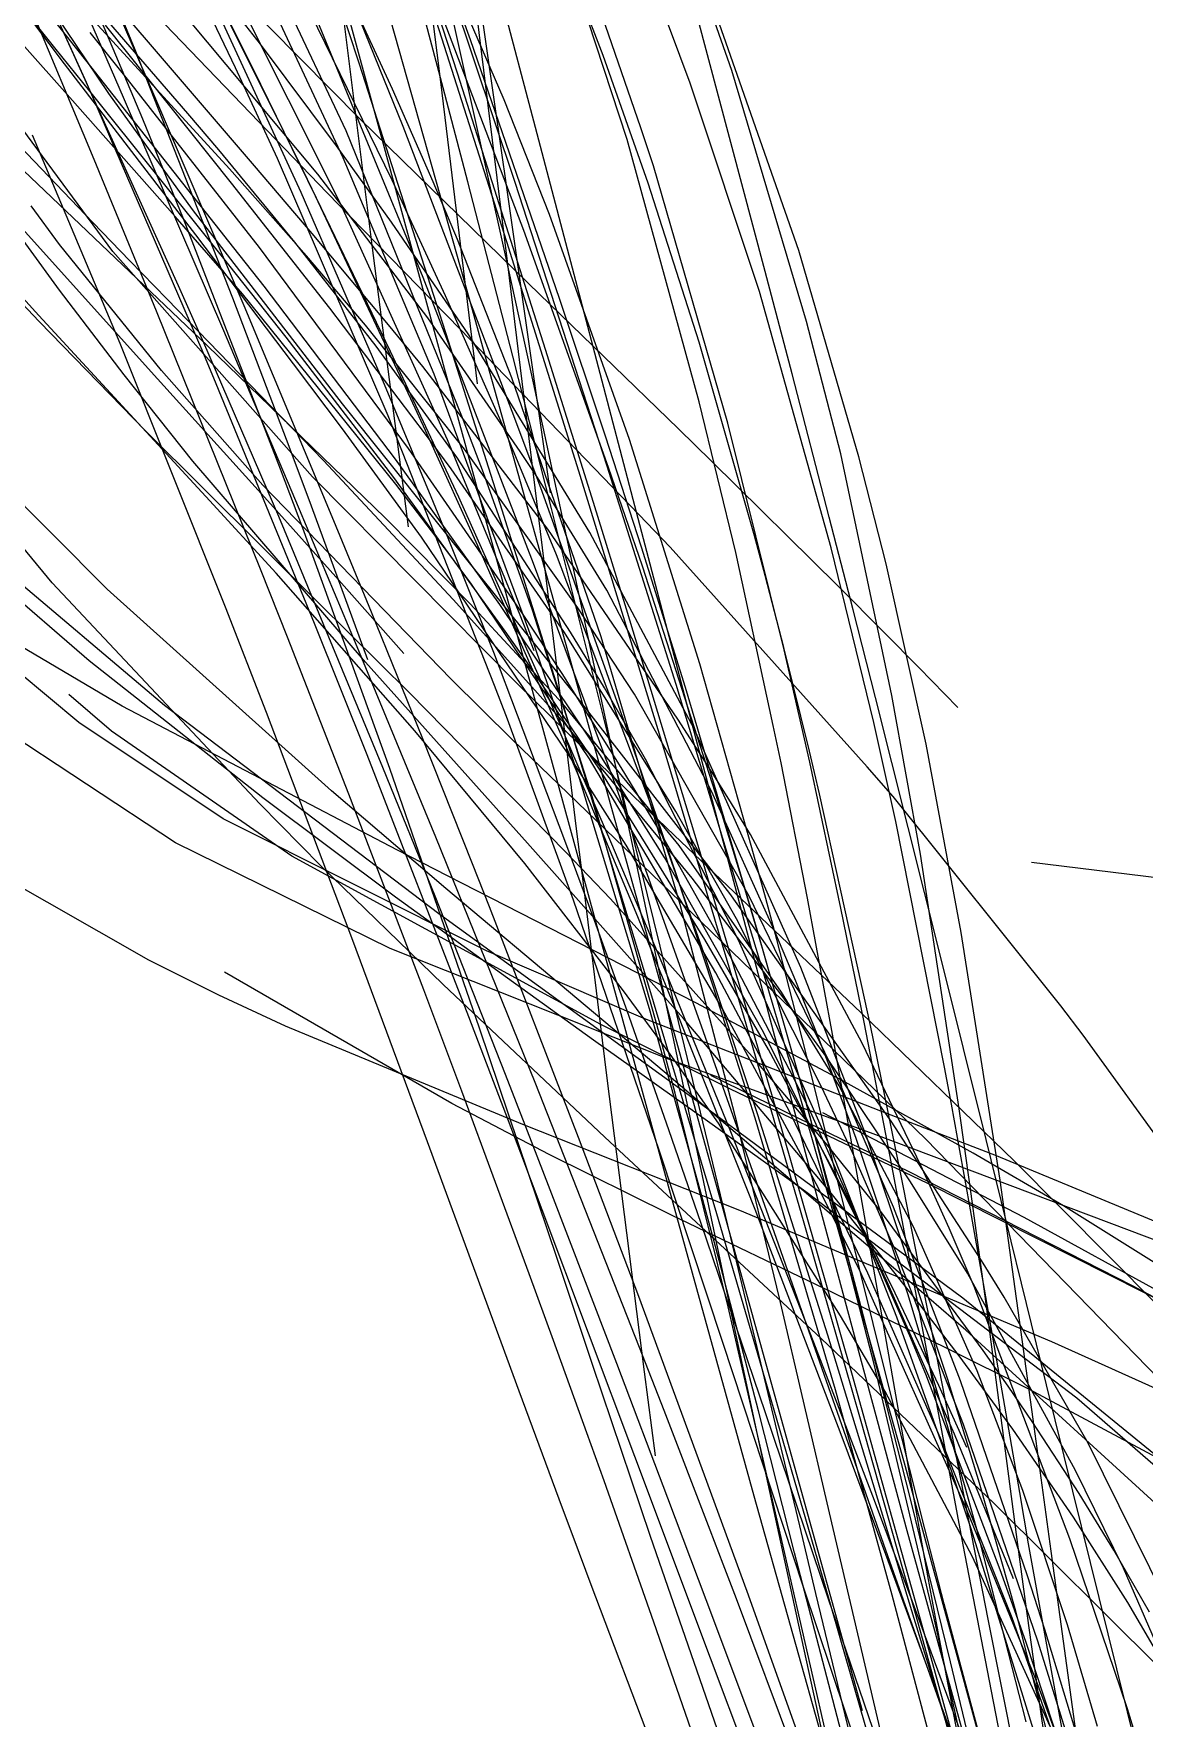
# Model space of a CAD drawing. Header units: metres. Extents: x -233 to 379, y -58 to 1087.
# Drawn here: x -159.6 to -119.2, y 62.8 to 124.1 of the extents above; entities that cross this region are included whole.
import ezdxf

# ---------------------------------------------------------------- set-up
doc = ezdxf.new("R2010")
doc.units = ezdxf.units.M

msp = doc.modelspace()

# ---------------------------------------------------------------- linework, layer by layer
for p, q in [((-152.25, 122.846, -1416.526), (-156.895, 132.547, -1417.928)), ((-144.18, 122.648, -1412.93), (-147.42, 132.658, -1414.569)), ((-143.735, 121.913, -1394.975), (-146.08, 132.337, -1395.805)), ((-148.233, 120.545, -1416.945), (-153.003, 130.685, -1418.807)), ((-142.483, 121.671, -1407.282), (-146.551, 131.105, -1408.977)), ((-141.339, 120.672, -1395.529), (-144.06, 131.001, -1396.737)), ((-156.859, 121.905, -1398.311), (-162.504, 130.294, -1404.56)), ((-146.159, 120.704, -1406.756), (-150.054, 130.358, -1408.378)), ((-142.359, 118.316, -1401.668), (-144.03, 129.99, -1402.687)), ((-155.22, 121.869, -1405.656), (-158.554, 129.555, -1407.155)), ((-151.347, 123.698, -1406.898), (-156.128, 129.841, -1409.235)), ((-148.338, 119.563, -1414.969), (-153.152, 129.852, -1416.991)), ((-155.623, 120.97, -1412.334), (-158.962, 128.903, -1413.844)), ((-144.7, 122.116, -1405.952), (-146.583, 129.233, -1406.946)), ((-142.083, 118.673, -1414.091), (-145.615, 129.234, -1415.705)), ((-138.876, 123.295, -1403.458), (-141.024, 128.908, -1405.902)), ((-157.68, 122.31, -1411.66), (-160.407, 128.345, -1412.861)), ((-146.551, 118.752, -1416.53), (-151.024, 127.904, -1418.264)), ((-144.788, 122.326, -1400.486), (-145.426, 127.529, -1400.818)), ((-135.706, 122.287, -1403.778), (-137.799, 127.866, -1405.231)), ((-144.743, 123.92, -1413.791), (-145.802, 127.208, -1414.353)), ((-141.757, 116.924, -1408.269), (-145.575, 126.957, -1409.764)), ((-158.559, 122.071, -1415.542), (-162.59, 126.601, -1417.546)), ((-158.825, 123.573, -1408.487), (-161.083, 126.387, -1409.144)), ((-156.292, 121.682, -1407.507), (-158.305, 126.338, -1408.517)), ((-149.871, 118.304, -1417.452), (-153.574, 126.343, -1418.944)), ((-142.575, 117.562, -1400.158), (-143.662, 126.37, -1400.782)), ((-138.003, 120.229, -1400.261), (-140.125, 126.719, -1403.073)), ((-131.758, 116.196, -1399.716), (-135.286, 126.287, -1402.776)), ((-157.398, 119.502, -1407.978), (-159.977, 125.678, -1409.336)), ((-152.468, 119.171, -1403.396), (-158.531, 125.78, -1406.528)), ((-153.989, 121.185, -1413.571), (-158.268, 126.129, -1415.582)), ((-155.91, 123.496, -1413.649), (-156.872, 125.835, -1414.115)), ((-148.919, 118.293, -1400.771), (-156.368, 126.041, -1407.703)), ((-149.263, 118.973, -1403.458), (-155.163, 126.037, -1406.481)), ((-151.331, 122.238, -1410.249), (-153.311, 126.216, -1411.315)), ((-146.54, 122.06, -1416.338), (-148.371, 126.034, -1417.135)), ((-143.709, 123.86, -1410.18), (-144.567, 126.254, -1410.48)), ((-137.505, 120.662, -1399.738), (-139.432, 126.254, -1402.124)), ((-134.19, 122.748, -1402.423), (-135.321, 125.969, -1403.328)), ((-148.457, 117.952, -1414.751), (-152.31, 125.645, -1416.181)), ((-147.723, 120.977, -1399.778), (-152.142, 125.451, -1403.574)), ((-145.428, 115.214, -1407.771), (-149.627, 125.425, -1410.457)), ((-147.745, 122.973, -1409.858), (-148.583, 125.535, -1410.448)), ((-145.223, 114.017, -1405.251), (-148.342, 125.457, -1407.039)), ((-157.705, 123.121, -1407.635), (-159.005, 124.77, -1408.386)), ((-155.425, 123.778, -1407.244), (-156.316, 124.819, -1407.734)), ((-149.976, 119.482, -1410.717), (-152.671, 124.862, -1412.195)), ((-147.279, 116.395, -1402.491), (-148.31, 124.637, -1402.716)), ((-143.754, 114.47, -1402.114), (-146.598, 124.562, -1403.629)), ((-132.979, 115.432, -1399.334), (-135.477, 124.817, -1400.541)), ((-157.44, 117.208, -1403.565), (-164.171, 124.24, -1407.808)), ((-156.721, 116.16, -1405.234), (-162.74, 124.317, -1410.651)), ((-158.471, 122.984, -1407.587), (-159.559, 124.415, -1408.199)), ((-154.331, 114.911, -1410.486), (-158.615, 124.354, -1412.535)), ((-156.186, 122.433, -1410.879), (-157.539, 124.131, -1411.186)), ((-152.394, 118.648, -1407.696), (-156.98, 124.398, -1409.589)), ((-142.382, 116.513, -1412.452), (-144.743, 123.92, -1413.791)), ((-140.463, 114.452, -1408.957), (-143.709, 123.86, -1410.18)), ((-157.553, 121.995, -1408.088), (-158.825, 123.573, -1408.487)), ((-152.353, 114.464, -1411.617), (-155.91, 123.496, -1413.649)), ((-151.56, 119.274, -1404.946), (-155.425, 123.778, -1407.244)), ((-148.579, 119.998, -1405.382), (-151.347, 123.698, -1406.898)), ((-137.235, 118.642, -1401.388), (-138.876, 123.295, -1403.458)), ((-153.7, 116.761, -1404.666), (-158.471, 122.984, -1407.587)), ((-152.314, 116.294, -1404.234), (-157.705, 123.121, -1407.635)), ((-150.727, 119.543, -1416.004), (-152.25, 122.846, -1416.526)), ((-144.498, 112.898, -1407.483), (-147.745, 122.973, -1409.858)), ((-142.731, 118.129, -1412.148), (-144.18, 122.648, -1412.93)), ((-131.474, 113.606, -1399.645), (-134.19, 122.748, -1402.423)), ((-154.445, 117.432, -1413.305), (-158.559, 122.071, -1415.542)), ((-153.473, 112.563, -1409.444), (-157.68, 122.31, -1411.66)), ((-152.722, 115.97, -1406.323), (-157.553, 121.995, -1408.088)), ((-151.384, 116.299, -1409.499), (-156.186, 122.433, -1410.879)), ((-149.343, 118.166, -1409.088), (-151.331, 122.238, -1410.249)), ((-145.066, 118.694, -1415.631), (-146.54, 122.06, -1416.338)), ((-143.449, 111.35, -1399.791), (-144.788, 122.326, -1400.486)), ((-143.805, 118.698, -1405.476), (-144.7, 122.116, -1405.952)), ((-133.192, 114.705, -1401.613), (-135.706, 122.287, -1403.778)), ((-153.817, 117.692, -1395.003), (-156.859, 121.905, -1398.311)), ((-152.718, 113.354, -1405.599), (-156.292, 121.682, -1407.507)), ((-151.942, 114.183, -1404.041), (-155.22, 121.869, -1405.656)), ((-142.433, 116.031, -1394.527), (-143.735, 121.913, -1394.975)), ((-140.826, 117.502, -1406.467), (-142.483, 121.671, -1407.282)), ((-154.146, 117.352, -1411.612), (-155.623, 120.97, -1412.334)), ((-152.863, 119.86, -1413.015), (-153.989, 121.185, -1413.571)), ((-141.597, 114.997, -1394.794), (-147.723, 120.977, -1399.778)), ((-156.455, 112.815, -1409.519), (-159.637, 120.388, -1411.338)), ((-143.99, 110.109, -1414.737), (-148.233, 120.545, -1416.945)), ((-142.121, 110.184, -1404.93), (-146.159, 120.704, -1406.756)), ((-139.689, 114.402, -1394.828), (-141.339, 120.672, -1395.529)), ((-135.377, 110.694, -1395.995), (-138.003, 120.229, -1400.261)), ((-137.048, 119.275, -1399.139), (-137.505, 120.662, -1399.738)), ((-150.093, 116.497, -1411.576), (-152.863, 119.86, -1413.015)), ((-146.694, 110.179, -1414.296), (-150.727, 119.543, -1416.004)), ((-146.579, 117.229, -1404.204), (-148.579, 119.998, -1405.382)), ((-145.025, 111.698, -1413.27), (-148.338, 119.563, -1414.969)), ((-153.279, 112.729, -1399.385), (-159.971, 119.104, -1402.527)), ((-155.126, 113.99, -1406.718), (-157.398, 119.502, -1407.978)), ((-149.675, 116.006, -1401.845), (-152.468, 119.171, -1403.396)), ((-149.463, 116.812, -1403.627), (-151.56, 119.274, -1404.946)), ((-146.613, 112.526, -1408.597), (-149.976, 119.482, -1410.717)), ((-145.262, 113.746, -1401.164), (-149.263, 118.973, -1403.458)), ((-134.342, 109.907, -1395.022), (-137.048, 119.275, -1399.139)), ((-148.821, 114.096, -1405.989), (-152.394, 118.648, -1407.696)), ((-146.835, 111.321, -1416.014), (-149.871, 118.304, -1417.452)), ((-147.636, 116.976, -1399.59), (-148.919, 118.293, -1400.771)), ((-144.608, 114.55, -1415.654), (-146.551, 118.752, -1416.53)), ((-144.181, 116.6, -1415.178), (-145.066, 118.694, -1415.631)), ((-142.167, 112.356, -1404.597), (-143.805, 118.698, -1405.476)), ((-141.717, 113.823, -1401.268), (-142.359, 118.316, -1401.668)), ((-138.731, 108.348, -1412.378), (-142.083, 118.673, -1414.091)), ((-135.381, 112.861, -1398.783), (-137.235, 118.642, -1401.388)), ((-158.661, 114.746, -1400.9), (-160.978, 117.931, -1402.375)), ((-155.094, 111.524, -1401.943), (-160.677, 117.718, -1405.844)), ((-158.664, 116.418, -1405.388), (-159.695, 117.815, -1406.33)), ((-148.363, 110.618, -1389.415), (-153.817, 117.692, -1395.003)), ((-145.871, 110.797, -1406.804), (-149.343, 118.166, -1409.088)), ((-144.539, 109.308, -1412.971), (-148.457, 117.952, -1414.751)), ((-140.974, 112.592, -1411.148), (-142.731, 118.129, -1412.148)), ((-156.099, 115.825, -1402.678), (-157.44, 117.208, -1403.565)), ((-152.001, 114.62, -1411.909), (-154.445, 117.432, -1413.305)), ((-150.614, 108.244, -1409.657), (-154.146, 117.352, -1411.612)), ((-143.768, 113.124, -1402.401), (-146.579, 117.229, -1404.204)), ((-142.358, 115.794, -1400.034), (-142.575, 117.562, -1400.158)), ((-137.914, 109.313, -1404.691), (-140.826, 117.502, -1406.467)), ((-150.14, 112.077, -1402.336), (-153.7, 116.761, -1404.666)), ((-147.137, 112.713, -1409.944), (-150.093, 116.497, -1411.576)), ((-146.69, 113.494, -1401.793), (-149.463, 116.812, -1403.627)), ((-144.066, 113.325, -1396.36), (-147.636, 116.976, -1399.59)), ((-142.195, 111.568, -1414.039), (-144.181, 116.6, -1415.178)), ((-141.854, 114.845, -1412.143), (-142.382, 116.513, -1412.452)), ((-138.678, 108.297, -1406.932), (-141.757, 116.924, -1408.269)), ((-154.95, 111.831, -1402.266), (-158.664, 116.418, -1405.388)), ((-149.449, 107.956, -1399.733), (-156.721, 116.16, -1405.234)), ((-150.406, 113.043, -1405.396), (-152.722, 115.97, -1406.323)), ((-151.216, 114.897, -1403.515), (-152.314, 116.294, -1404.234)), ((-145.956, 108.991, -1407.49), (-151.384, 116.299, -1409.499)), ((-147.526, 113.482, -1400.599), (-149.675, 116.006, -1401.845)), ((-145.965, 106.143, -1402.181), (-147.279, 116.395, -1402.491)), ((-141.705, 112.712, -1394.279), (-142.433, 116.031, -1394.527)), ((-129.577, 108.684, -1397.267), (-131.758, 116.196, -1399.716)), ((-154.75, 114.442, -1401.768), (-156.099, 115.825, -1402.678)), ((-140.955, 104.281, -1399.223), (-142.358, 115.794, -1400.034)), ((-132.003, 111.712, -1398.863), (-132.979, 115.432, -1399.334)), ((-159.394, 113.606, -1402.659), (-160.654, 114.945, -1403.384)), ((-159.405, 113.833, -1404.903), (-160.231, 114.735, -1405.414)), ((-156.31, 111.669, -1399.296), (-158.661, 114.746, -1400.9)), ((-153.408, 112.836, -1410.008), (-154.331, 114.911, -1410.486)), ((-146.418, 107.693, -1408.521), (-152.001, 114.62, -1411.909)), ((-146.432, 108.604, -1400.208), (-151.216, 114.897, -1403.515)), ((-141.415, 104.807, -1404.765), (-145.428, 115.214, -1407.771)), ((-139.762, 108.169, -1410.861), (-141.854, 114.845, -1412.143)), ((-136.136, 109.708, -1390.631), (-141.597, 114.997, -1394.794)), ((-130.578, 105.383, -1398.668), (-133.192, 114.705, -1401.613)), ((-149.051, 108.549, -1397.725), (-154.75, 114.442, -1401.768)), ((-150.263, 108.965, -1410.262), (-152.353, 114.464, -1411.617)), ((-148.68, 106.363, -1402.302), (-151.942, 114.183, -1404.041)), ((-145.344, 109.509, -1404.124), (-148.821, 114.096, -1405.989)), ((-144.644, 111.896, -1404.923), (-145.223, 114.017, -1405.251)), ((-142.508, 109.771, -1414.582), (-144.608, 114.55, -1415.654)), ((-143.067, 112.025, -1401.755), (-143.754, 114.47, -1402.114)), ((-138.793, 109.438, -1408.29), (-140.463, 114.452, -1408.957)), ((-139.046, 111.956, -1394.559), (-139.689, 114.402, -1394.828)), ((-153.333, 107.248, -1400.731), (-159.405, 113.833, -1404.903)), ((-155.536, 109.648, -1400.332), (-159.394, 113.606, -1402.659)), ((-151.321, 104.542, -1404.475), (-155.126, 113.99, -1406.718)), ((-143.925, 108.964, -1398.383), (-147.526, 113.482, -1400.599)), ((-145.437, 111.969, -1400.939), (-146.69, 113.494, -1401.793)), ((-141.894, 108.887, -1399.044), (-145.262, 113.746, -1401.164)), ((-140.796, 107.378, -1400.679), (-141.717, 113.823, -1401.268)), ((-130.233, 108.792, -1398.102), (-131.474, 113.606, -1399.645)), ((-152.617, 103.217, -1406.977), (-156.455, 112.815, -1409.519)), ((-150.675, 106.514, -1408.448), (-153.408, 112.836, -1410.008)), ((-149.921, 106.768, -1404.033), (-152.718, 113.354, -1405.599)), ((-146.494, 107.939, -1403.675), (-150.406, 113.043, -1405.396)), ((-142.548, 106.751, -1406.02), (-144.498, 112.898, -1407.483)), ((-137.58, 106.59, -1390.761), (-144.066, 113.325, -1396.36)), ((-139.362, 105.931, -1399.178), (-143.768, 113.124, -1402.401)), ((-133.373, 105.816, -1395.606), (-135.381, 112.861, -1398.783)), ((-152.955, 111.34, -1409.152), (-153.473, 112.563, -1409.444)), ((-146.809, 106.466, -1396.025), (-153.279, 112.729, -1399.385)), ((-144.195, 108.676, -1408.223), (-147.137, 112.713, -1409.944)), ((-144.131, 107.217, -1406.857), (-146.613, 112.526, -1408.597)), ((-140.756, 106.814, -1403.834), (-142.167, 112.356, -1404.597)), ((-141.004, 109.492, -1394.042), (-141.705, 112.712, -1394.279)), ((-139.228, 107.021, -1410.102), (-140.974, 112.592, -1411.148)), ((-158.926, 104.1, -1402.101), (-165.303, 111.837, -1405.161)), ((-153.803, 108.533, -1397.487), (-156.31, 111.669, -1399.296)), ((-151.26, 107.66, -1399.456), (-154.95, 111.831, -1402.266)), ((-148.36, 109.701, -1401.133), (-150.14, 112.077, -1402.336)), ((-140.884, 106.06, -1397.647), (-145.437, 111.969, -1400.939)), ((-141.373, 101.822, -1410.915), (-145.025, 111.698, -1413.27)), ((-143.901, 109.175, -1404.504), (-144.644, 111.896, -1404.923)), ((-139.903, 100.716, -1400.171), (-143.067, 112.025, -1401.755)), ((-138.945, 102.134, -1411.721), (-142.195, 111.568, -1414.039)), ((-137.721, 106.91, -1394.016), (-139.046, 111.956, -1394.559)), ((-130.649, 106.494, -1398.211), (-132.003, 111.712, -1398.863)), ((-151.095, 107.103, -1398.972), (-155.094, 111.524, -1401.943)), ((-149.38, 102.628, -1406.898), (-152.955, 111.34, -1409.152)), ((-145.129, 107.236, -1415.115), (-146.835, 111.321, -1416.014)), ((-156.921, 103.876, -1400.748), (-163.675, 110.647, -1404.369)), ((-143.546, 104.591, -1384.881), (-148.363, 110.618, -1389.415)), ((-145.337, 109.645, -1406.437), (-145.871, 110.797, -1406.804)), ((-134.05, 105.21, -1393.518), (-135.377, 110.694, -1395.995)), ((-142.829, 100.367, -1412.184), (-146.694, 110.179, -1414.296)), ((-143.226, 108.106, -1414.292), (-143.99, 110.109, -1414.737)), ((-140.572, 105.118, -1413.467), (-142.508, 109.771, -1414.582)), ((-141.092, 107.428, -1404.447), (-142.121, 110.184, -1404.93)), ((-132.29, 101.662, -1391.391), (-134.342, 109.907, -1395.022)), ((-149.233, 103.381, -1396.313), (-155.536, 109.648, -1400.332)), ((-145.481, 105.76, -1399.126), (-148.36, 109.701, -1401.133)), ((-144.408, 108.246, -1403.597), (-145.344, 109.509, -1404.124)), ((-143.312, 105.185, -1404.963), (-145.337, 109.645, -1406.437)), ((-141.9, 102.925, -1411.545), (-144.539, 109.308, -1412.971)), ((-143.141, 106.391, -1404.079), (-143.901, 109.175, -1404.504)), ((-139.553, 102.752, -1393.554), (-141.004, 109.492, -1394.042)), ((-137.484, 105.398, -1407.747), (-138.793, 109.438, -1408.29)), ((-135.358, 101.159, -1402.7), (-137.914, 109.313, -1404.691)), ((-134.93, 108.536, -1389.736), (-136.136, 109.708, -1390.631)), ((-147.526, 101.219, -1392.629), (-153.803, 108.533, -1397.487)), ((-149.486, 106.891, -1409.73), (-150.263, 108.965, -1410.262)), ((-144.33, 103.503, -1394.273), (-149.051, 108.549, -1397.725)), ((-142.637, 103.321, -1397.461), (-146.432, 108.604, -1400.208)), ((-141.812, 102.987, -1405.637), (-145.956, 108.991, -1407.49)), ((-140.061, 102.311, -1405.621), (-144.195, 108.676, -1408.223)), ((-139.798, 103.189, -1395.657), (-143.925, 108.964, -1398.383)), ((-141.266, 107.941, -1398.635), (-141.894, 108.887, -1399.044)), ((-130.335, 103.994, -1386.489), (-134.93, 108.536, -1389.736)), ((-128.367, 100.008, -1395.11), (-130.233, 108.792, -1398.102)), ((-128.575, 104.792, -1395.951), (-129.577, 108.684, -1397.267)), ((-149.8, 106.088, -1409.178), (-150.614, 108.244, -1409.657)), ((-142.009, 100.442, -1394.984), (-149.449, 107.956, -1399.733)), ((-142.44, 102.344, -1401.722), (-146.494, 107.939, -1403.675)), ((-140.278, 102.298, -1401.036), (-144.408, 108.246, -1403.597)), ((-141.446, 103.11, -1413.128), (-143.226, 108.106, -1414.292)), ((-138.745, 103.832, -1396.89), (-141.266, 107.941, -1398.635)), ((-136.693, 98.157, -1408.842), (-139.762, 108.169, -1410.861)), ((-136.225, 100.4, -1410.987), (-138.731, 108.348, -1412.378)), ((-137.447, 104.711, -1406.367), (-138.678, 108.297, -1406.932)), ((-144.401, 100.596, -1394.967), (-151.26, 107.66, -1399.456)), ((-144.496, 105.167, -1407.321), (-146.418, 107.693, -1408.521)), ((-138.119, 99.099, -1402.975), (-141.092, 107.428, -1404.447)), ((-150.78, 104.457, -1398.876), (-153.333, 107.248, -1400.731)), ((-148.395, 104.091, -1396.909), (-151.095, 107.103, -1398.972)), ((-147.884, 101.918, -1402.856), (-149.921, 106.768, -1404.033)), ((-147.439, 101.298, -1408.215), (-149.486, 106.891, -1409.73)), ((-144.563, 105.856, -1414.803), (-145.129, 107.236, -1415.115)), ((-140.778, 99.733, -1404.227), (-144.131, 107.217, -1406.857)), ((-141.119, 102.192, -1404.934), (-142.548, 106.751, -1406.02)), ((-138.86, 99.238, -1402.802), (-140.756, 106.814, -1403.834)), ((-138.025, 103.14, -1409.353), (-139.228, 107.021, -1410.102)), ((-135.659, 99.063, -1393.192), (-137.721, 106.91, -1394.016)), ((-146.889, 97.389, -1405.962), (-150.675, 106.514, -1408.448)), ((-146.643, 97.353, -1407.111), (-149.8, 106.088, -1409.178)), ((-147.96, 104.62, -1401.907), (-148.68, 106.363, -1402.302)), ((-143.713, 103.334, -1394.335), (-146.809, 106.466, -1396.025)), ((-142.421, 103.758, -1403.68), (-143.141, 106.391, -1404.079)), ((-136.155, 99.147, -1394.002), (-140.884, 106.06, -1397.647)), ((-136.444, 105.396, -1389.803), (-137.58, 106.59, -1390.761)), ((-129.783, 103.123, -1397.793), (-130.649, 106.494, -1398.211)), ((-140.136, 97.855, -1395.237), (-145.481, 105.76, -1399.126)), ((-142.856, 101.569, -1413.785), (-144.563, 105.856, -1414.803)), ((-135.553, 98.762, -1396), (-139.362, 105.931, -1399.178)), ((-132.983, 104.376, -1394.959), (-133.373, 105.816, -1395.606)), ((-154.839, 99.636, -1404.151), (-161.575, 105.343, -1407.112)), ((-143.672, 104.055, -1406.8), (-144.496, 105.167, -1407.321)), ((-141.073, 100.101, -1403.215), (-143.312, 105.185, -1404.963)), ((-136.923, 95.468, -1410.891), (-140.572, 105.118, -1413.467)), ((-135.881, 100.29, -1407.051), (-137.484, 105.398, -1407.747)), ((-129.274, 97.414, -1384.082), (-136.444, 105.396, -1389.803)), ((-132.686, 98.913, -1390.681), (-134.05, 105.21, -1393.518)), ((-129.028, 99.017, -1396.51), (-130.578, 105.383, -1398.668)), ((-157.579, 101.265, -1403.747), (-161.508, 104.655, -1405.483)), ((-150.36, 102.126, -1403.894), (-151.321, 104.542, -1404.475)), ((-145.73, 98.723, -1395.058), (-150.78, 104.457, -1398.876)), ((-147.308, 103.033, -1401.543), (-147.96, 104.62, -1401.907)), ((-141.536, 102.092, -1383.087), (-143.546, 104.591, -1384.881)), ((-139.542, 99.78, -1403.241), (-141.415, 104.807, -1404.765)), ((-139.842, 95.155, -1398.559), (-140.955, 104.281, -1399.223)), ((-134.791, 96.45, -1405.039), (-137.447, 104.711, -1406.367)), ((-132.299, 101.75, -1393.782), (-132.983, 104.376, -1394.959)), ((-127.123, 98.236, -1393.646), (-128.575, 104.792, -1395.951)), ((-151.365, 96.058, -1398.728), (-158.926, 104.1, -1402.101)), ((-148.756, 96.542, -1396.888), (-156.921, 103.876, -1400.748)), ((-146.133, 101.53, -1395.157), (-148.395, 104.091, -1396.909)), ((-139.376, 97.703, -1404.012), (-143.672, 104.055, -1406.8)), ((-141.893, 101.825, -1403.388), (-142.421, 103.758, -1403.68)), ((-134.935, 96.522, -1393.947), (-138.745, 103.832, -1396.89)), ((-128.64, 102.29, -1385.328), (-130.335, 103.994, -1386.489)), ((-156.377, 99.621, -1399.578), (-162.181, 103.043, -1401.956)), ((-151.126, 99.385, -1405.911), (-152.617, 103.217, -1406.977)), ((-145.925, 100.102, -1394.148), (-149.233, 103.381, -1396.313)), ((-145.439, 98.423, -1400.468), (-147.308, 103.033, -1401.543)), ((-141.358, 100.204, -1392.08), (-144.33, 103.503, -1394.273)), ((-140.348, 99.701, -1392.432), (-143.713, 103.334, -1394.335)), ((-139.323, 98.382, -1394.987), (-142.637, 103.321, -1397.461)), ((-140.37, 100.805, -1404.934), (-141.812, 102.987, -1405.637)), ((-139.259, 96.291, -1411.426), (-141.446, 103.11, -1413.128)), ((-137.736, 100.051, -1394.232), (-139.798, 103.189, -1395.657)), ((-135.42, 94.553, -1407.634), (-138.025, 103.14, -1409.353)), ((-128.968, 99.929, -1397.399), (-129.783, 103.123, -1397.793)), ((-147.469, 97.848, -1405.58), (-149.38, 102.628, -1406.898)), ((-141.383, 101.629, -1411.247), (-141.9, 102.925, -1411.545)), ((-138.764, 99.06, -1393.289), (-139.553, 102.752, -1393.554)), ((-148.125, 96.414, -1402.505), (-150.36, 102.126, -1403.894)), ((-144.962, 94.856, -1401.116), (-147.884, 101.918, -1402.856)), ((-141.631, 101.197, -1401.319), (-142.44, 102.344, -1401.722)), ((-138.959, 91.109, -1401.806), (-141.893, 101.825, -1403.388)), ((-139.902, 100.059, -1381.68), (-141.536, 102.092, -1383.087)), ((-139.741, 96.99, -1409.687), (-141.373, 101.822, -1410.915)), ((-140.397, 99.875, -1404.383), (-141.119, 102.192, -1404.934)), ((-136.232, 95.783, -1398.232), (-140.278, 102.298, -1401.036)), ((-138.828, 100.283, -1404.814), (-140.061, 102.311, -1405.621)), ((-136.077, 92.401, -1409.116), (-138.945, 102.134, -1411.721)), ((-131.373, 97.985, -1392.108), (-132.299, 101.75, -1393.782)), ((-127.396, 101.026, -1384.49), (-128.64, 102.29, -1385.328)), ((-151.264, 96.277, -1401.119), (-157.579, 101.265, -1403.747)), ((-141.635, 94.63, -1387.927), (-147.526, 101.219, -1392.629)), ((-140.265, 94.733, -1412.026), (-142.856, 101.569, -1413.785)), ((-138.988, 97.282, -1399.94), (-141.631, 101.197, -1401.319)), ((-133.461, 94.462, -1400.89), (-135.358, 101.159, -1402.7)), ((-131.354, 97.574, -1389.603), (-132.29, 101.662, -1391.391)), ((-157.954, 99.025, -1414.831), (-160.163, 100.861, -1416.227)), ((-142.181, 98.392, -1393.628), (-144.401, 100.596, -1394.967)), ((-138.218, 97.391, -1403.8), (-140.37, 100.805, -1404.934)), ((-137.119, 90.712, -1398.84), (-139.903, 100.716, -1400.171)), ((-125.976, 99.565, -1383.551), (-127.396, 101.026, -1384.49)), ((-156.769, 98.712, -1417.054), (-158.318, 100.041, -1418.156)), ((-140.238, 94.307, -1390.365), (-145.925, 100.102, -1394.148)), ((-142.363, 99.148, -1411.906), (-142.829, 100.367, -1412.184)), ((-140.159, 98.631, -1393.883), (-142.009, 100.442, -1394.984)), ((-140.189, 98.877, -1391.217), (-141.358, 100.204, -1392.08)), ((-140.41, 98.574, -1402.681), (-141.073, 100.101, -1403.215)), ((-134.268, 92.8, -1377.284), (-139.902, 100.059, -1381.68)), ((-137.33, 97.687, -1403.802), (-138.828, 100.283, -1404.814)), ((-133.563, 92.707, -1391.158), (-137.736, 100.051, -1394.232)), ((-133.068, 90.001, -1409.076), (-136.225, 100.4, -1410.987)), ((-133.257, 91.447, -1405.831), (-135.881, 100.29, -1407.051)), ((-126.591, 90.467, -1396.241), (-128.968, 99.929, -1397.399)), ((-127.325, 94.236, -1393.057), (-128.367, 100.008, -1395.11)), ((-154.437, 94.642, -1399.741), (-161.713, 99.43, -1403.441)), ((-146.359, 94.373, -1396.21), (-156.377, 99.621, -1399.578)), ((-144.852, 92.062, -1400.134), (-154.839, 99.636, -1404.151)), ((-147.988, 91.087, -1403.46), (-151.126, 99.385, -1405.911)), ((-138.555, 94.596, -1402.34), (-140.778, 99.733, -1404.227)), ((-137.323, 89.795, -1402.027), (-140.397, 99.875, -1404.383)), ((-136.114, 94.542, -1389.935), (-140.348, 99.701, -1392.432)), ((-138.515, 96.981, -1402.373), (-139.542, 99.78, -1403.241)), ((-152.699, 95.521, -1411.847), (-157.954, 99.025, -1414.831)), ((-150.207, 94.155, -1412.968), (-156.769, 98.712, -1417.054)), ((-141.723, 93.892, -1391.989), (-145.73, 98.723, -1395.058)), ((-139.96, 92.553, -1410.273), (-142.363, 99.148, -1411.906)), ((-135.639, 93.364, -1387.883), (-140.189, 98.877, -1391.217)), ((-136.805, 90.885, -1401.676), (-138.86, 99.238, -1402.802)), ((-137.981, 95.379, -1393.024), (-138.764, 99.06, -1393.289)), ((-136.202, 93.476, -1401.979), (-138.119, 99.099, -1402.975)), ((-134.933, 97.243, -1393.035), (-136.155, 99.147, -1394.002)), ((-133.69, 91.587, -1392.415), (-135.659, 99.063, -1393.192)), ((-131.681, 90.112, -1392.313), (-135.553, 98.762, -1396)), ((-132.405, 97.554, -1390.07), (-132.686, 98.913, -1390.681)), ((-128.223, 95.418, -1395.241), (-129.028, 99.017, -1396.51)), ((-143.627, 93.878, -1399.387), (-145.439, 98.423, -1400.468)), ((-136.427, 92.844, -1390.515), (-142.181, 98.392, -1393.628)), ((-139.531, 96.522, -1401.955), (-140.41, 98.574, -1402.681)), ((-136.294, 94.928, -1391.74), (-140.159, 98.631, -1393.883)), ((-136.648, 94.106, -1392.947), (-139.323, 98.382, -1394.987)), ((-133.734, 88.249, -1406.767), (-136.693, 98.157, -1408.842)), ((-125.845, 91.387, -1391.151), (-127.123, 98.236, -1393.646)), ((-143.768, 88.309, -1402.73), (-147.469, 97.848, -1405.58)), ((-138.041, 94.564, -1393.681), (-140.136, 97.855, -1395.237)), ((-134.782, 89.919, -1400.916), (-139.376, 97.703, -1404.012)), ((-133.952, 91.101, -1401.358), (-137.33, 97.687, -1403.802)), ((-131.444, 92.629, -1387.876), (-132.405, 97.554, -1390.07)), ((-131.001, 96.423, -1391.418), (-131.373, 97.985, -1392.108)), ((-130.223, 92.271, -1387.31), (-131.354, 97.574, -1389.603)), ((-144.994, 92.7, -1404.606), (-146.889, 97.389, -1405.962)), ((-143.379, 87.904, -1404.684), (-146.643, 97.353, -1407.111)), ((-137.186, 88.6, -1407.381), (-139.741, 96.99, -1409.687)), ((-135.171, 91.13, -1397.795), (-138.988, 97.282, -1399.94)), ((-135.221, 87.771, -1399.379), (-138.515, 96.981, -1402.373)), ((-136.883, 95.184, -1403.052), (-138.218, 97.391, -1403.8)), ((-134.301, 96.233, -1392.531), (-134.933, 97.243, -1393.035)), ((-128.326, 96.325, -1383.345), (-129.274, 97.414, -1384.082)), ((-146.436, 92.67, -1399.21), (-151.264, 96.277, -1401.119)), ((-144.607, 92.977, -1395.073), (-148.756, 96.542, -1396.888)), ((-145.401, 89.29, -1400.762), (-148.125, 96.414, -1402.505)), ((-137.677, 92.099, -1400.357), (-139.531, 96.522, -1401.955)), ((-136.921, 88.036, -1409.193), (-139.259, 96.291, -1411.426)), ((-132.596, 91.331, -1391.967), (-134.935, 96.522, -1393.947)), ((-133.81, 93.262, -1404.522), (-134.791, 96.45, -1405.039)), ((-133.519, 94.949, -1391.901), (-134.301, 96.233, -1392.531)), ((-129.472, 89.495, -1388.42), (-131.001, 96.423, -1391.418)), ((-122.221, 88.71, -1378.793), (-128.326, 96.325, -1383.345)), ((-149.147, 93.812, -1397.773), (-151.365, 96.058, -1398.728)), ((-134.019, 91.881, -1396.585), (-136.232, 95.783, -1398.232)), ((-143.118, 90.709, -1407.115), (-152.699, 95.521, -1411.847)), ((-139.634, 93.453, -1398.434), (-139.842, 95.155, -1398.559)), ((-136.126, 86.602, -1392.38), (-137.981, 95.379, -1393.024)), ((-135.216, 90.642, -1409.508), (-136.923, 95.468, -1410.891)), ((-134.252, 90.515, -1401.431), (-136.883, 95.184, -1403.052)), ((-126.459, 86.478, -1391.898), (-128.223, 95.418, -1395.241)), ((-146.626, 90.803, -1396.64), (-154.437, 94.642, -1399.741)), ((-141.347, 85.92, -1398.901), (-144.962, 94.856, -1401.116)), ((-135.959, 88.253, -1383.428), (-141.635, 94.63, -1387.927)), ((-139.24, 91.951, -1411.275), (-140.265, 94.733, -1412.026)), ((-136.636, 90.034, -1400.614), (-138.555, 94.596, -1402.34)), ((-134.539, 88.608, -1391.04), (-138.041, 94.564, -1393.681)), ((-129.483, 88.457, -1388.362), (-136.294, 94.928, -1391.74)), ((-132.386, 89.211, -1387.636), (-136.114, 94.542, -1389.935)), ((-132.741, 85.483, -1405.751), (-135.42, 94.553, -1407.634)), ((-129.453, 87.355, -1388.524), (-133.519, 94.949, -1391.901)), ((-132.958, 92.616, -1400.369), (-133.461, 94.462, -1400.89)), ((-155.408, 90.374, -1420.081), (-161.804, 94.024, -1425.031)), ((-138.966, 88.031, -1407.084), (-150.207, 94.155, -1412.968)), ((-144.704, 89.485, -1395.924), (-149.147, 93.812, -1397.773)), ((-144.542, 93.447, -1395.644), (-146.359, 94.373, -1396.21)), ((-143.008, 92.313, -1399.012), (-143.627, 93.878, -1399.387)), ((-138.173, 89.302, -1389.293), (-141.723, 93.892, -1391.989)), ((-138.613, 92.611, -1389.28), (-140.238, 94.307, -1390.365)), ((-133.091, 87.836, -1390.191), (-136.648, 94.106, -1392.947)), ((-125.917, 84.967, -1389.611), (-127.325, 94.236, -1393.057)), ((-118.633, 93.361, -1426.165), (-123.292, 93.929, -1427.554)), ((-135.5, 88.821, -1393.098), (-144.542, 93.447, -1395.644)), ((-138.971, 88.059, -1398.022), (-139.634, 93.453, -1398.434)), ((-134.871, 89.434, -1401.263), (-136.202, 93.476, -1401.979)), ((-132.373, 89.09, -1385.525), (-135.639, 93.364, -1387.883)), ((-133.074, 90.802, -1404.12), (-133.81, 93.262, -1404.522)), ((-142.363, 89.715, -1397.66), (-146.436, 92.67, -1399.21)), ((-142.433, 86.214, -1402.621), (-144.994, 92.7, -1404.606)), ((-136.662, 86.308, -1391.903), (-144.607, 92.977, -1395.073)), ((-136.84, 83.459, -1407.706), (-139.96, 92.553, -1410.273)), ((-133.35, 86.755, -1385.762), (-138.613, 92.611, -1389.28)), ((-127.133, 83.864, -1386.211), (-136.427, 92.844, -1390.515)), ((-128.399, 84.517, -1373.212), (-134.268, 92.8, -1377.284)), ((-130.249, 85.868, -1388.567), (-133.563, 92.707, -1391.158)), ((-132.559, 91.122, -1399.938), (-132.958, 92.616, -1400.369)), ((-130.534, 87.682, -1385.703), (-131.444, 92.629, -1387.876)), ((-135.343, 85.166, -1396.597), (-144.852, 92.062, -1400.134)), ((-139.769, 83.925, -1396.965), (-143.008, 92.313, -1399.012)), ((-138.007, 88.528, -1410.312), (-139.24, 91.951, -1411.275)), ((-136.172, 88.425, -1399.006), (-137.677, 92.099, -1400.357)), ((-133.995, 84.438, -1406.823), (-136.077, 92.401, -1409.116)), ((-129.382, 88.115, -1385.537), (-130.223, 92.271, -1387.31)), ((-130.942, 85.791, -1394.117), (-134.019, 91.881, -1396.585)), ((-130.891, 81.033, -1391.301), (-133.69, 91.587, -1392.415)), ((-131.782, 86.25, -1405.106), (-133.257, 91.447, -1405.831)), ((-131.87, 89.611, -1391.326), (-132.596, 91.331, -1391.967)), ((-124.436, 82.368, -1387.758), (-125.845, 91.387, -1391.151)), ((-145.274, 83.763, -1401.174), (-147.988, 91.087, -1403.46)), ((-136.497, 86.778, -1393.474), (-146.626, 90.803, -1396.64)), ((-136.195, 81.052, -1400.349), (-138.959, 91.109, -1401.806)), ((-135.117, 83.499, -1397.914), (-137.119, 90.712, -1398.84)), ((-135.702, 86.352, -1401.068), (-136.805, 90.885, -1401.676)), ((-132.864, 87.13, -1396.42), (-135.171, 91.13, -1397.795)), ((-130.688, 83.755, -1398.764), (-133.952, 91.101, -1401.358)), ((-131.525, 85.366, -1403.227), (-133.074, 90.802, -1404.12)), ((-131.526, 87.118, -1398.725), (-132.559, 91.122, -1399.938)), ((-152.856, 89.098, -1418.301), (-155.408, 90.374, -1420.081)), ((-137.416, 88.26, -1404.516), (-143.118, 90.709, -1407.115)), ((-133.244, 84.747, -1407.71), (-135.216, 90.642, -1409.508)), ((-132.109, 86.406, -1399.983), (-134.252, 90.515, -1401.431)), ((-129.266, 83.904, -1389.778), (-131.681, 90.112, -1392.313)), ((-124.946, 83.845, -1395.428), (-126.591, 90.467, -1396.241)), ((-144.383, 85.158, -1409.431), (-152.656, 89.936, -1413.925)), ((-139.225, 87.469, -1396.498), (-142.363, 89.715, -1397.66)), ((-134.743, 81.15, -1400.065), (-137.323, 89.795, -1402.027)), ((-134.225, 84.124, -1398.317), (-136.636, 90.034, -1400.614)), ((-132.07, 84.826, -1399.027), (-134.782, 89.919, -1400.916)), ((-131.657, 85.235, -1408.176), (-133.068, 90.001, -1409.076)), ((-131.046, 87.56, -1390.578), (-131.87, 89.611, -1391.326)), ((-129.151, 87.994, -1387.778), (-129.472, 89.495, -1388.42)), ((-150.433, 87.97, -1416.714), (-152.856, 89.098, -1418.301)), ((-144.014, 85.607, -1399.86), (-145.401, 89.29, -1400.762)), ((-138.81, 83.938, -1393.576), (-144.704, 89.485, -1395.924)), ((-136.442, 86.953, -1387.993), (-138.173, 89.302, -1389.293)), ((-133.345, 84.626, -1400.414), (-134.871, 89.434, -1401.263)), ((-130.288, 85.801, -1386.293), (-132.386, 89.211, -1387.636)), ((-130.737, 86.837, -1384.356), (-132.373, 89.09, -1385.525)), ((-141.876, 83.351, -1401.168), (-143.768, 88.309, -1402.73)), ((-136.486, 84.2, -1409.031), (-138.007, 88.528, -1410.312)), ((-128.77, 84.876, -1400.822), (-137.416, 88.26, -1404.516)), ((-135.354, 82.05, -1405.442), (-137.186, 88.6, -1407.381)), ((-133.351, 81.306, -1396.337), (-136.172, 88.425, -1399.006)), ((-130.179, 86.003, -1391.691), (-135.5, 88.821, -1393.098)), ((-131.685, 83.316, -1388.867), (-134.539, 88.608, -1391.04)), ((-123.923, 83.076, -1385.845), (-129.483, 88.457, -1388.362)), ((-121.405, 87.648, -1378.194), (-122.221, 88.71, -1378.793)), ((-141.805, 84.394, -1411.832), (-150.433, 87.97, -1416.714)), ((-140.54, 79.485, -1402.344), (-143.379, 87.904, -1404.684)), ((-138.739, 86.181, -1397.876), (-138.971, 88.059, -1398.022)), ((-134.245, 85.687, -1404.808), (-138.966, 88.031, -1407.084)), ((-136.256, 85.541, -1408.491), (-136.921, 88.036, -1409.193)), ((-130.63, 81.962, -1379.341), (-135.959, 88.253, -1383.428)), ((-132.498, 80.041, -1396.755), (-135.221, 87.771, -1399.379)), ((-131.742, 81.439, -1405.309), (-133.734, 88.249, -1406.767)), ((-129.274, 80.21, -1387.203), (-133.091, 87.836, -1390.191)), ((-129.418, 81.352, -1382.983), (-130.534, 87.682, -1385.703)), ((-128.445, 83.291, -1383.516), (-129.382, 88.115, -1385.537)), ((-127.997, 82.345, -1385.416), (-129.151, 87.994, -1387.778)), ((-118.193, 83.208, -1375.878), (-121.405, 87.648, -1378.194)), ((-135, 84.457, -1394.976), (-139.225, 87.469, -1396.498)), ((-130.528, 82.786, -1394.947), (-132.864, 87.13, -1396.42)), ((-129.546, 79.154, -1396.066), (-131.526, 87.118, -1398.725)), ((-130.551, 86.284, -1390.119), (-131.046, 87.56, -1390.578)), ((-127.321, 82.899, -1386.715), (-129.453, 87.355, -1388.524)), ((-129.055, 84.058, -1391.505), (-136.497, 86.778, -1393.474)), ((-134.676, 84.45, -1386.683), (-136.442, 86.953, -1387.993)), ((-134.068, 76.898, -1391.625), (-136.126, 86.602, -1392.38)), ((-130.787, 83.725, -1384.049), (-133.35, 86.755, -1385.762)), ((-127.692, 82.31, -1382.21), (-130.737, 86.837, -1384.356)), ((-126.207, 85.14, -1391.386), (-126.459, 86.478, -1391.898)), ((-141.627, 84.15, -1401.971), (-142.433, 86.214, -1402.621)), ((-137.55, 76.286, -1396.525), (-141.347, 85.92, -1398.901)), ((-137.371, 75.4, -1396.953), (-138.739, 86.181, -1397.876)), ((-127.475, 78.47, -1388.546), (-136.662, 86.308, -1391.903)), ((-134.163, 79.978, -1400.214), (-135.702, 86.352, -1401.068)), ((-131.752, 84.617, -1404.495), (-134.955, 86.179, -1406.128)), ((-131.374, 84.938, -1399.463), (-132.109, 86.406, -1399.983)), ((-130.374, 81.1, -1404.383), (-131.782, 86.25, -1405.106)), ((-129.667, 83.887, -1389.274), (-130.551, 86.284, -1390.119)), ((-128.308, 81.389, -1386.992), (-130.249, 85.868, -1388.567)), ((-125.415, 83.355, -1390.465), (-130.179, 86.003, -1391.691)), ((-141.566, 78.969, -1398.24), (-144.014, 85.607, -1399.86)), ((-134.7, 79.288, -1406.634), (-136.256, 85.541, -1408.491)), ((-127.063, 82.244, -1401.554), (-134.245, 85.687, -1404.808)), ((-132.349, 84.142, -1405.47), (-132.741, 85.483, -1405.751)), ((-129.252, 76.858, -1406.55), (-131.657, 85.235, -1408.176)), ((-129.01, 75.673, -1401.613), (-131.525, 85.366, -1403.227)), ((-129.805, 83.373, -1393.166), (-130.942, 85.791, -1394.117)), ((-127.586, 80.669, -1384.466), (-130.288, 85.801, -1386.293)), ((-140.84, 83.306, -1407.671), (-144.383, 85.158, -1409.431)), ((-125.789, 78.08, -1393.203), (-135.343, 85.166, -1396.597)), ((-130.427, 74.748, -1398.68), (-133.345, 84.626, -1400.414)), ((-130.707, 76.727, -1405.067), (-133.244, 84.747, -1407.71)), ((-129.242, 78.987, -1396.982), (-132.07, 84.826, -1399.027)), ((-130.224, 83.876, -1403.732), (-131.752, 84.617, -1404.495)), ((-127.715, 76.705, -1396.518), (-131.374, 84.938, -1399.463)), ((-123.56, 81.012, -1400.786), (-130.888, 84.824, -1404.318)), ((-124.566, 83.261, -1399.081), (-128.77, 84.876, -1400.822)), ((-125.546, 81.496, -1389.965), (-126.207, 85.14, -1391.386)), ((-125.53, 82.224, -1388.573), (-125.917, 84.967, -1389.611)), ((-133.901, 81.263, -1407.94), (-141.805, 84.394, -1411.832)), ((-140.862, 82.179, -1401.341), (-141.627, 84.15, -1401.971)), ((-135.309, 80.794, -1407.977), (-136.486, 84.2, -1409.031)), ((-131.505, 81.951, -1393.741), (-135, 84.457, -1394.976)), ((-130.244, 77.441, -1383.484), (-134.676, 84.45, -1386.683)), ((-131.208, 76.462, -1395.267), (-134.225, 84.124, -1398.317)), ((-132.454, 78.083, -1404.883), (-133.995, 84.438, -1406.823)), ((-129.834, 75.355, -1403.588), (-132.349, 84.142, -1405.47)), ((-118.338, 80.02, -1389.055), (-129.055, 84.058, -1391.505)), ((-125.112, 79.444, -1371.081), (-128.399, 84.517, -1373.212)), ((-142.587, 76.471, -1398.788), (-145.274, 83.763, -1401.174)), ((-137.584, 78.138, -1395.533), (-139.769, 83.925, -1396.965)), ((-130.945, 76.607, -1390.559), (-138.81, 83.938, -1393.576)), ((-134.519, 76.459, -1405.503), (-136.84, 83.459, -1407.706)), ((-132.097, 72.615, -1396.555), (-135.117, 83.499, -1397.914)), ((-128.81, 81.276, -1382.727), (-130.787, 83.725, -1384.049)), ((-128.185, 77.388, -1396.584), (-130.688, 83.755, -1398.764)), ((-127.745, 82.676, -1402.522), (-130.224, 83.876, -1403.732)), ((-128.259, 79.855, -1391.824), (-129.805, 83.373, -1393.166)), ((-127.79, 78.234, -1387.369), (-129.667, 83.887, -1389.274)), ((-126.334, 75.115, -1386.392), (-129.266, 83.904, -1389.778)), ((-118.233, 74.708, -1382.494), (-127.133, 83.864, -1386.211)), ((-122.742, 74.922, -1394.317), (-124.946, 83.845, -1395.428)), ((-141.095, 81.289, -1400.504), (-141.876, 83.351, -1401.168)), ((-136.386, 81.103, -1405.594), (-140.84, 83.306, -1407.671)), ((-130.941, 81.883, -1388.299), (-131.685, 83.316, -1388.867)), ((-129.108, 80.006, -1394.014), (-130.528, 82.786, -1394.947)), ((-126.74, 74.232, -1379.855), (-128.445, 83.291, -1383.516)), ((-126.292, 80.619, -1385.835), (-127.321, 82.899, -1386.715)), ((-122.13, 81.442, -1389.626), (-125.415, 83.355, -1390.465)), ((-114.955, 79.274, -1395.17), (-124.566, 83.261, -1399.081)), ((-118.732, 77.846, -1383.627), (-123.923, 83.076, -1385.845)), ((-140.035, 80.034, -1400.642), (-140.862, 82.179, -1401.341)), ((-126.739, 75.962, -1382.835), (-127.997, 82.345, -1385.416)), ((-119.613, 78.525, -1398.72), (-127.745, 82.676, -1402.522)), ((-125.619, 78.992, -1380.763), (-127.692, 82.31, -1382.21)), ((-117.339, 77.346, -1397.35), (-127.063, 82.244, -1401.554)), ((-124.981, 78.15, -1387.009), (-125.53, 82.224, -1388.573)), ((-123.226, 73.673, -1384.427), (-124.436, 82.368, -1387.758)), ((-134.79, 79.963, -1404.803), (-135.354, 82.05, -1405.442)), ((-121.638, 74.442, -1390.284), (-131.505, 81.951, -1393.741)), ((-129.554, 79.104, -1387.238), (-130.941, 81.883, -1388.299)), ((-127.356, 77.851, -1376.914), (-130.63, 81.962, -1379.341)), ((-137.722, 72.313, -1397.45), (-141.095, 81.289, -1400.504)), ((-130.48, 78.255, -1403.005), (-136.386, 81.103, -1405.594)), ((-133.378, 70.878, -1398.878), (-136.195, 81.052, -1400.349)), ((-133.17, 75.802, -1398.882), (-134.743, 81.15, -1400.065)), ((-122.552, 76.493, -1403.077), (-133.901, 81.263, -1407.94)), ((-130.222, 73.117, -1393.216), (-133.351, 81.306, -1396.337)), ((-129.514, 73.681, -1403.621), (-131.742, 81.439, -1405.309)), ((-127.809, 69.611, -1390.025), (-130.891, 81.033, -1391.301)), ((-129.568, 78.074, -1403.955), (-130.374, 81.1, -1404.383)), ((-127.754, 71.857, -1379.065), (-129.418, 81.352, -1382.983)), ((-125.046, 76.17, -1380.185), (-128.81, 81.276, -1382.727)), ((-125.871, 75.072, -1384.949), (-128.308, 81.389, -1386.992)), ((-125.003, 78.411, -1388.739), (-125.546, 81.496, -1389.965)), ((-118.256, 78.103, -1398.308), (-123.56, 81.012, -1400.786)), ((-117.139, 78.318, -1388.335), (-122.13, 81.442, -1389.626)), ((-132.97, 73.905, -1405.69), (-135.309, 80.794, -1407.977)), ((-125.268, 75.439, -1382.766), (-127.586, 80.669, -1384.466)), ((-125.38, 78.507, -1385.05), (-126.292, 80.619, -1385.835)), ((-138.38, 75.704, -1399.192), (-140.035, 80.034, -1400.642)), ((-133.23, 73.98, -1402.869), (-134.79, 79.963, -1404.803)), ((-131.722, 69.797, -1398.836), (-134.163, 79.978, -1400.214)), ((-131.551, 77.339, -1395.819), (-132.498, 80.041, -1396.755)), ((-128.554, 78.694, -1386.639), (-129.274, 80.21, -1387.203)), ((-128.249, 78.265, -1393.433), (-129.108, 80.006, -1394.014)), ((-125.762, 73.486, -1389.53), (-128.259, 79.855, -1391.824)), ((-139.259, 75.667, -1401.234), (-140.54, 79.485, -1402.344)), ((-134.333, 77.766, -1406.17), (-134.7, 79.288, -1406.634)), ((-125.657, 70.399, -1384.256), (-129.554, 79.104, -1387.238)), ((-128.556, 75.155, -1394.639), (-129.546, 79.154, -1396.066)), ((-124.284, 78.117, -1370.557), (-125.112, 79.444, -1371.081)), ((-140.681, 76.541, -1397.649), (-141.566, 78.969, -1398.24)), ((-126.599, 72.984, -1394.976), (-129.242, 78.987, -1396.982)), ((-126.098, 73.135, -1384.716), (-128.554, 78.694, -1386.639)), ((-125.676, 76.909, -1387.907), (-127.475, 78.47, -1388.546)), ((-121.693, 71.805, -1378.002), (-125.619, 78.992, -1380.763)), ((-121.899, 69.325, -1382.024), (-125.38, 78.507, -1385.05)), ((-117.569, 77.433, -1397.779), (-119.613, 78.525, -1398.72)), ((-134.965, 71.048, -1393.757), (-137.584, 78.138, -1395.533)), ((-130.64, 70.267, -1402.337), (-132.454, 78.083, -1404.883)), ((-126.384, 76.262, -1401.274), (-130.48, 78.255, -1403.005)), ((-128.55, 74.154, -1403.397), (-129.568, 78.074, -1403.955)), ((-126.664, 74.898, -1392.317), (-128.249, 78.265, -1393.433)), ((-126.354, 73.464, -1385.831), (-127.79, 78.234, -1387.369)), ((-125.921, 75.978, -1375.871), (-127.356, 77.851, -1376.914)), ((-115.76, 69.903, -1389.601), (-125.789, 78.08, -1393.203)), ((-123.721, 71.006, -1385.711), (-125.003, 78.411, -1388.739)), ((-123.835, 69.476, -1383.628), (-124.981, 78.15, -1387.009)), ((-121.227, 72.808, -1368.664), (-124.284, 78.117, -1370.557)), ((-132.271, 68.794, -1403.224), (-134.333, 77.766, -1406.17)), ((-128.59, 68.909, -1392.803), (-131.551, 77.339, -1395.819)), ((-128.621, 74.678, -1382.328), (-130.244, 77.441, -1383.484)), ((-126.196, 71.799, -1394.699), (-128.185, 77.388, -1396.584)), ((-133.154, 72.613, -1391.276), (-134.068, 76.898, -1391.625)), ((-128.44, 69.332, -1402.442), (-130.707, 76.727, -1405.067)), ((-127.908, 72.069, -1405.6), (-129.252, 76.858, -1406.55)), ((-127.132, 75.315, -1396.019), (-127.715, 76.705, -1396.518)), ((-117.957, 69.857, -1385.22), (-125.676, 76.909, -1387.907)), ((-141.931, 74.69, -1398.194), (-142.587, 76.471, -1398.788)), ((-139.469, 73.179, -1396.835), (-140.681, 76.541, -1397.649)), ((-136.657, 73.993, -1395.962), (-137.55, 76.286, -1396.525)), ((-131.584, 67.562, -1402.369), (-134.519, 76.459, -1405.503)), ((-129.064, 70.873, -1393.011), (-131.208, 76.462, -1395.267)), ((-124.645, 70.612, -1388.172), (-130.945, 76.607, -1390.559)), ((-123.384, 74.767, -1400.029), (-126.384, 76.262, -1401.274)), ((-124.134, 74.872, -1379.565), (-125.046, 76.17, -1380.185)), ((-118.052, 74.463, -1401.275), (-122.552, 76.493, -1403.077)), ((-137.149, 69.41, -1399.312), (-139.259, 75.667, -1401.234)), ((-136.523, 70.803, -1397.492), (-138.38, 75.704, -1399.192)), ((-136.975, 72.337, -1396.674), (-137.371, 75.4, -1396.953)), ((-130.653, 67.12, -1397.036), (-133.17, 75.802, -1398.882)), ((-126.953, 66.964, -1400.142), (-129.01, 75.673, -1401.613)), ((-124.868, 66.399, -1379.167), (-126.739, 75.962, -1382.835)), ((-123.966, 73.307, -1374.479), (-125.921, 75.978, -1375.871)), ((-123.6, 71.084, -1381.429), (-125.268, 75.439, -1382.766)), ((-127.654, 67.564, -1401.885), (-129.834, 75.355, -1403.588)), ((-127.176, 69.683, -1392.558), (-128.556, 75.155, -1394.639)), ((-124.429, 68.191, -1393.456), (-127.132, 75.315, -1396.019)), ((-125.647, 72.647, -1391.575), (-126.664, 74.898, -1392.317)), ((-125.182, 71.341, -1384.991), (-126.334, 75.115, -1386.392)), ((-123.441, 67.974, -1382.856), (-125.871, 75.072, -1384.949)), ((-123.264, 73.596, -1378.968), (-124.134, 74.872, -1379.565)), ((-120.184, 64.594, -1392.98), (-122.742, 74.922, -1394.317)), ((-140.354, 70.432, -1396.743), (-141.931, 74.69, -1398.194)), ((-128.362, 67.277, -1397.374), (-130.427, 74.748, -1398.68)), ((-125.435, 68.671, -1380.055), (-128.621, 74.678, -1382.328)), ((-125.775, 69.099, -1377.845), (-126.74, 74.232, -1379.855)), ((-117.317, 71.521, -1397.541), (-123.384, 74.767, -1400.029)), ((-112.102, 66.148, -1386.754), (-121.638, 74.442, -1390.284)), ((-134.98, 69.64, -1394.9), (-136.657, 73.993, -1395.962)), ((-131.91, 68.813, -1401.1), (-133.23, 73.98, -1402.869)), ((-130.663, 67.091, -1403.248), (-132.97, 73.905, -1405.69)), ((-128.173, 68.954, -1402.582), (-129.514, 73.681, -1403.621)), ((-128.029, 72.114, -1403.105), (-128.55, 74.154, -1403.397)), ((-121.562, 70.965, -1377.785), (-123.264, 73.596, -1378.968)), ((-122.577, 68.87, -1382.578), (-123.226, 73.673, -1384.427)), ((-138.842, 71.427, -1396.411), (-139.469, 73.179, -1396.835)), ((-128.881, 69.539, -1391.843), (-130.222, 73.117, -1393.216)), ((-123.993, 66.453, -1392.865), (-126.599, 72.984, -1394.976)), ((-125.684, 71.116, -1385.093), (-126.354, 73.464, -1385.831)), ((-123.949, 67.865, -1383.039), (-126.098, 73.135, -1384.716)), ((-123.065, 65.604, -1386.889), (-125.762, 73.486, -1389.53)), ((-121.766, 70.104, -1372.949), (-123.966, 73.307, -1374.479)), ((-131.639, 65.618, -1390.665), (-133.154, 72.613, -1391.276)), ((-129.435, 63.068, -1395.37), (-132.097, 72.615, -1396.555)), ((-117.109, 64.462, -1366.1), (-121.227, 72.808, -1368.664)), ((-134.972, 64.978, -1394.819), (-137.722, 72.313, -1397.45)), ((-127.666, 70.676, -1402.898), (-128.029, 72.114, -1403.105)), ((-125.942, 64.9, -1404.144), (-127.908, 72.069, -1405.6)), ((-127.062, 67.978, -1377.508), (-127.754, 71.857, -1379.065)), ((-125.48, 69.685, -1393.989), (-126.196, 71.799, -1394.699)), ((-119.943, 68.257, -1376.744), (-121.693, 71.805, -1378.002)), ((-137.028, 66.291, -1395.178), (-138.842, 71.427, -1396.411)), ((-125.27, 69.625, -1384.631), (-125.684, 71.116, -1385.093)), ((-123.859, 66.688, -1383.319), (-125.182, 71.341, -1384.991)), ((-135.129, 67.103, -1396.173), (-136.523, 70.803, -1397.492)), ((-133.587, 67.266, -1392.804), (-134.965, 71.048, -1393.757)), ((-130.654, 61.155, -1397.446), (-133.378, 70.878, -1398.878)), ((-127.75, 67.393, -1391.598), (-129.064, 70.873, -1393.011)), ((-126.234, 64.846, -1402.048), (-127.666, 70.676, -1402.898)), ((-118.597, 64.593, -1385.843), (-124.645, 70.612, -1388.172)), ((-123.397, 69.136, -1384.938), (-123.721, 71.006, -1385.711)), ((-121.979, 66.189, -1379.974), (-123.6, 71.084, -1381.429)), ((-120.298, 68.905, -1376.89), (-121.562, 70.965, -1377.785)), ((-139.937, 69.31, -1396.357), (-140.354, 70.432, -1396.743)), ((-128.479, 61.043, -1399.084), (-130.64, 70.267, -1402.337)), ((-123.126, 64.177, -1382.324), (-125.657, 70.399, -1384.256)), ((-119.784, 67.007, -1371.597), (-121.766, 70.104, -1372.949)), ((-139.318, 67.652, -1395.781), (-139.937, 69.31, -1396.357)), ((-134.225, 60.959, -1396.504), (-137.149, 69.41, -1399.312)), ((-134.505, 68.402, -1394.599), (-134.98, 69.64, -1394.9)), ((-131.132, 67.333, -1398.5), (-131.722, 69.797, -1398.836)), ((-127.288, 65.229, -1390.184), (-128.881, 69.539, -1391.843)), ((-127.555, 66.424, -1401.371), (-128.44, 69.332, -1402.442)), ((-125.439, 61.017, -1388.991), (-127.809, 69.611, -1390.025)), ((-126.472, 66.956, -1391.478), (-127.176, 69.683, -1392.558)), ((-123.218, 62.377, -1391.526), (-125.48, 69.685, -1393.989)), ((-123.487, 62.666, -1382.562), (-125.27, 69.625, -1384.631)), ((-123.509, 67.042, -1382.674), (-123.835, 69.476, -1383.628)), ((-119.795, 63.141, -1380.187), (-121.899, 69.325, -1382.024)), ((-130.401, 60.619, -1400.297), (-132.271, 68.794, -1403.224)), ((-129.608, 59.968, -1397.805), (-131.91, 68.813, -1401.1)), ((-127.949, 67.088, -1392.142), (-128.59, 68.909, -1392.803)), ((-127.596, 66.904, -1402.129), (-128.173, 68.954, -1402.582)), ((-124.236, 61.147, -1374.854), (-125.775, 69.099, -1377.845)), ((-121.924, 61.007, -1377.423), (-125.435, 68.671, -1380.055)), ((-122.142, 62.185, -1382.023), (-123.397, 69.136, -1384.938)), ((-121.676, 62.327, -1380.064), (-122.577, 68.87, -1382.578)), ((-118.993, 66.658, -1375.943), (-120.298, 68.905, -1376.89)), ((-134.023, 67.14, -1394.292), (-134.505, 68.402, -1394.599)), ((-123.501, 65.581, -1392.515), (-124.429, 68.191, -1393.456)), ((-117.321, 62.207, -1374.742), (-119.943, 68.257, -1376.744)), ((-136.888, 61.256, -1393.495), (-139.318, 67.652, -1395.781)), ((-129.468, 61.273, -1399.961), (-131.584, 67.562, -1402.369)), ((-126.82, 64.55, -1401.22), (-127.654, 67.564, -1401.885)), ((-126.729, 66.135, -1376.778), (-127.062, 67.978, -1377.508)), ((-122.805, 66.018, -1382.303), (-123.441, 67.974, -1382.856)), ((-133.099, 61.702, -1394.184), (-135.129, 67.103, -1396.173)), ((-130.623, 58.064, -1392.113), (-134.023, 67.14, -1394.292)), ((-130.729, 59.276, -1390.762), (-133.587, 67.266, -1392.804)), ((-128.688, 57.174, -1397.067), (-131.132, 67.333, -1398.5)), ((-130.039, 65.254, -1402.567), (-130.663, 67.091, -1403.248)), ((-129.702, 63.815, -1396.35), (-130.653, 67.12, -1397.036)), ((-126.922, 61.822, -1396.42), (-128.362, 67.277, -1397.374)), ((-125.253, 59.5, -1389.309), (-127.949, 67.088, -1392.142)), ((-125.474, 61.256, -1389.092), (-127.75, 67.393, -1391.598)), ((-126.687, 63.663, -1401.409), (-127.596, 66.904, -1402.129)), ((-126.186, 63.56, -1399.562), (-126.953, 66.964, -1400.142)), ((-125.198, 62.22, -1389.516), (-126.472, 66.956, -1391.478)), ((-122.932, 62.873, -1381.038), (-123.509, 67.042, -1382.674)), ((-117.47, 63.037, -1370.041), (-119.784, 67.007, -1371.597)), ((-134.013, 57.56, -1393.101), (-137.028, 66.291, -1395.178)), ((-124.945, 57.968, -1398.053), (-127.555, 66.424, -1401.371)), ((-123.622, 60.161, -1376.88), (-124.868, 66.399, -1379.167)), ((-120.549, 56.593, -1389.737), (-123.993, 66.453, -1392.865)), ((-121.798, 58.707, -1380.591), (-123.859, 66.688, -1383.319)), ((-130.655, 61.15, -1390.25), (-131.639, 65.618, -1390.665)), ((-125.267, 58.456, -1373.843), (-126.729, 66.135, -1376.778)), ((-121.487, 60.542, -1385.277), (-123.065, 65.604, -1386.889)), ((-121.01, 60.122, -1380.731), (-122.805, 66.018, -1382.303)), ((-120.89, 62.49, -1378.883), (-121.979, 66.189, -1379.974)), ((-132.649, 58.803, -1392.511), (-134.972, 64.978, -1394.819)), ((-129.056, 62.379, -1401.472), (-130.039, 65.254, -1402.567)), ((-124.016, 56.181, -1386.681), (-127.288, 65.229, -1390.184)), ((-121.979, 60.998, -1390.859), (-123.501, 65.581, -1392.515)), ((-125.923, 61.286, -1400.493), (-126.82, 64.55, -1401.22)), ((-124.927, 59.372, -1401.233), (-126.234, 64.846, -1402.048)), ((-124.996, 61.397, -1403.42), (-125.942, 64.9, -1404.144)), ((-119.378, 61.356, -1392.55), (-120.184, 64.594, -1392.98)), ((-128.153, 58.398, -1395.257), (-129.702, 63.815, -1396.35)), ((-120.422, 56.92, -1380.26), (-123.126, 64.177, -1382.324)), ((-126.18, 61.85, -1401.005), (-126.687, 63.663, -1401.409)), ((-125.658, 61.156, -1399.149), (-126.186, 63.56, -1399.562)), ((-116.983, 53.971, -1377.725), (-119.795, 63.141, -1380.187)), ((-121.717, 54.923, -1377.936), (-122.932, 62.873, -1381.038))]:
    msp.add_line(p, q)

doc.saveas('drawing.dxf')
